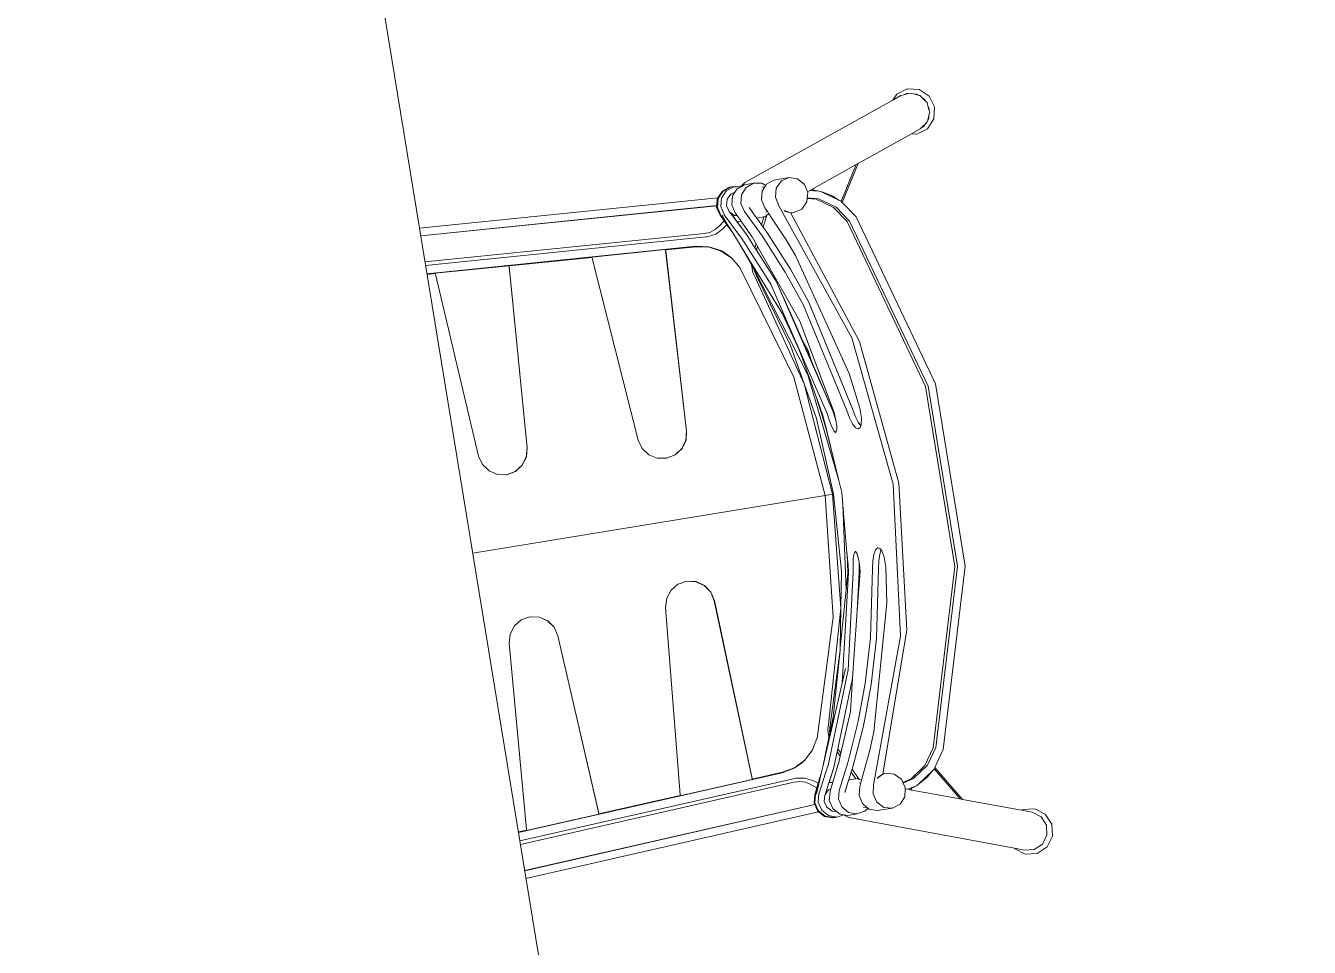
# Model space of a CAD drawing. Header units: metres. Extents: x 2 to 659295185, y -28 to 1124222152.
# Drawn here: x 655549.68 to 655550.482, y 1126419.499 to 1126420.074 of the extents above; entities that cross this region are included whole.
import ezdxf

# ---------------------------------------------------------------- set-up
doc = ezdxf.new("R2010")
doc.units = ezdxf.units.M
doc.header["$MEASUREMENT"] = 0
doc.linetypes.add('CCSM_C1_CUERPO EL$0$DASHED', pattern=[0.75, 0.5, -0.25])
doc.linetypes.add('DASHDOT', pattern=[1, 0.5, -0.25, 0, -0.25])
doc.layers.get('0').update_dxf_attribs({"linetype": 'CONTINUOUS'})
for name, color, linetype in [('CCSM_C1_CUERPO CK$0$A-VISTA 4', 8, 'CONTINUOUS'), ('CCSM_C1_CUERPO D.dwg 19-03-12$0$A-PEDESTAL', 4, 'CONTINUOUS'), ('CCSM_C1_CUERPO EL$0$A-PROYECCIONES', 5, 'CCSM_C1_CUERPO EL$0$DASHED'), ('MESAS DE FERIA', 7, 'CONTINUOUS')]:
    doc.layers.add(name, color=color, linetype=linetype)
doc.layers.add('LOCALES ASIGNADOS', color=41, linetype='DASHDOT', lineweight=0)

# ---------------------------------------------------------------- blocks, each defined once
blk = doc.blocks.new('CCSM_C1_CUERPO D.dwg 19-03-12$0$jardinera nueva')
at = {"color": 151, "linetype": 'Continuous', "lineweight": 5}
for p, q in [((-1005582.97631, 829111.64333), (-1005582.97024, 829111.64773)), ((-1005582.97407, 829111.64082), (-1005582.96902, 829111.64449)), ((-1005582.9628, 829111.64854), (-1005582.97024, 829111.64773)), ((-1005582.96281, 829111.64517), (-1005582.96902, 829111.64449)), ((-1005582.95712, 829111.64269), (-1005582.96281, 829111.64517)), ((-1005582.9628, 829111.64854), (-1005582.95596, 829111.64557)), ((-1005582.95596, 829111.64557), (-1005582.95157, 829111.63959)), ((-1005582.52167, 829111.64209), (-1005582.51618, 829111.6471)), ((-1005582.5135, 829111.64438), (-1005582.5163, 829111.64316)), ((-1005582.51542, 829111.64396), (-1005582.5163, 829111.64316)), ((-1005582.51618, 829111.6471), (-1005582.50889, 829111.64869)), ((-1005582.5135, 829111.64438), (-1005582.51542, 829111.64396)), ((-1005582.5135, 829111.64438), (-1005582.5117, 829111.64517)), ((-1005582.5117, 829111.64517), (-1005582.51051, 829111.64504)), ((-1005582.50934, 829111.64529), (-1005582.51051, 829111.64504)), ((-1005582.50746, 829111.6447), (-1005582.51051, 829111.64504)), ((-1005582.50746, 829111.6447), (-1005582.50934, 829111.64529)), ((-1005582.50889, 829111.64869), (-1005582.50173, 829111.64645)), ((-1005582.50746, 829111.6447), (-1005582.5055, 829111.64449)), ((-1005582.5055, 829111.64449), (-1005582.50453, 829111.64378)), ((-1005582.50338, 829111.64342), (-1005582.50453, 829111.64378)), ((-1005582.50204, 829111.64198), (-1005582.50453, 829111.64378)), ((-1005582.49665, 829111.64097), (-1005582.50173, 829111.64645)), ((-1005582.97631, 829111.64333), (-1005582.97936, 829111.63654)), ((-1005582.97859, 829111.62916), (-1005582.97936, 829111.63654)), ((-1005582.97407, 829111.64082), (-1005582.97662, 829111.63516)), ((-1005582.95346, 829111.6377), (-1005582.95712, 829111.64269)), ((-1005582.95118, 829111.63137), (-1005582.95346, 829111.6377)), ((-1005582.95157, 829111.63959), (-1005582.9508, 829111.63222)), ((-1005582.52388, 829111.63502), (-1005582.52167, 829111.64209)), ((-1005582.52316, 829111.63186), (-1005582.52106, 829111.6377)), ((-1005582.52106, 829111.6377), (-1005582.52035, 829111.63866)), ((-1005582.51855, 829111.64111), (-1005582.52035, 829111.63866)), ((-1005582.52, 829111.63979), (-1005582.52035, 829111.63866)), ((-1005582.51855, 829111.64111), (-1005582.52, 829111.63979)), ((-1005582.51855, 829111.64111), (-1005582.5174, 829111.64269)), ((-1005582.5174, 829111.64269), (-1005582.5163, 829111.64316)), ((-1005582.50204, 829111.64198), (-1005582.50338, 829111.64342)), ((-1005582.50204, 829111.64198), (-1005582.50045, 829111.64082)), ((-1005582.50045, 829111.64082), (-1005582.49996, 829111.63973)), ((-1005582.49914, 829111.63886), (-1005582.49996, 829111.63973)), ((-1005582.49996, 829111.63973), (-1005582.4987, 829111.63695)), ((-1005582.4987, 829111.63695), (-1005582.49914, 829111.63886)), ((-1005582.4987, 829111.63695), (-1005582.4979, 829111.63516)), ((-1005582.49665, 829111.64097), (-1005582.49498, 829111.63373)), ((-1005582.9742, 829111.62319), (-1005582.97859, 829111.62916)), ((-1005582.97662, 829111.63516), (-1005582.97597, 829111.62902)), ((-1005582.97597, 829111.62902), (-1005582.97382, 829111.62302)), ((-1005582.95118, 829111.63137), (-1005582.9508, 829111.63222)), ((-1005582.93843, 829111.59591), (-1005582.95118, 829111.63137)), ((-1005582.53608, 829111.59591), (-1005582.52316, 829111.63186)), ((-1005582.52388, 829111.63502), (-1005582.52316, 829111.63186)), ((-1005582.50046, 829111.62368), (-1005582.49854, 829111.62902)), ((-1005582.49834, 829111.63096), (-1005582.49854, 829111.62902)), ((-1005582.49802, 829111.63398), (-1005582.49834, 829111.63096)), ((-1005582.49834, 829111.63096), (-1005582.49776, 829111.63282)), ((-1005582.4979, 829111.63516), (-1005582.49802, 829111.63398)), ((-1005582.49776, 829111.63282), (-1005582.49802, 829111.63398)), ((-1005582.49719, 829111.62666), (-1005582.49498, 829111.63373)), ((-1005582.97382, 829111.62302), (-1005582.9742, 829111.62319)), ((-1005582.97382, 829111.62302), (-1005582.93824, 829111.52405)), ((-1005582.79494, 829111.62127), (-1005582.90574, 829111.5892)), ((-1005582.67958, 829111.62127), (-1005582.79494, 829111.62127)), ((-1005582.56877, 829111.58921), (-1005582.67958, 829111.62127)), ((-1005582.53628, 829111.52405), (-1005582.50046, 829111.62368)), ((-1005582.49719, 829111.62666), (-1005582.50046, 829111.62368)), ((-1005582.90376, 829111.58481), (-1005582.79426, 829111.6165)), ((-1005582.79426, 829111.61488), (-1005582.90376, 829111.58319)), ((-1005582.79426, 829111.6165), (-1005582.68025, 829111.6165)), ((-1005582.68025, 829111.61489), (-1005582.79426, 829111.61488)), ((-1005582.68025, 829111.6165), (-1005582.57076, 829111.58481)), ((-1005582.57076, 829111.5832), (-1005582.68025, 829111.61489)), ((-1005582.91599, 829111.58214), (-1005582.93843, 829111.59591)), ((-1005582.93794, 829111.59454), (-1005582.93843, 829111.59591)), ((-1005582.53608, 829111.59591), (-1005582.55852, 829111.58214)), ((-1005582.53657, 829111.59454), (-1005582.53608, 829111.59591)), ((-1005582.93794, 829111.59454), (-1005582.91686, 829111.58154)), ((-1005582.9276, 829111.56578), (-1005582.93794, 829111.59454)), ((-1005582.90574, 829111.5892), (-1005582.91599, 829111.58214)), ((-1005582.82857, 829111.5787), (-1005582.73723, 829111.58868)), ((-1005582.64589, 829111.57871), (-1005582.73723, 829111.58868)), ((-1005582.55852, 829111.58214), (-1005582.56877, 829111.58921)), ((-1005582.55766, 829111.58155), (-1005582.53657, 829111.59454)), ((-1005582.54691, 829111.56578), (-1005582.53657, 829111.59454)), ((-1005582.91785, 829111.58036), (-1005582.92471, 829111.57044)), ((-1005582.91785, 829111.58036), (-1005582.92107, 829111.57664)), ((-1005582.91718, 829111.58132), (-1005582.91785, 829111.58036)), ((-1005582.91686, 829111.58154), (-1005582.91718, 829111.58132)), ((-1005582.91599, 829111.58214), (-1005582.91686, 829111.58154)), ((-1005582.91377, 829111.57791), (-1005582.90376, 829111.58481)), ((-1005582.90376, 829111.58319), (-1005582.91377, 829111.57629)), ((-1005582.73723, 829111.58512), (-1005582.8317, 829111.57433)), ((-1005582.73723, 829111.58512), (-1005582.64276, 829111.57433)), ((-1005582.57076, 829111.58481), (-1005582.56074, 829111.57791)), ((-1005582.56074, 829111.57629), (-1005582.57076, 829111.5832)), ((-1005582.55766, 829111.58155), (-1005582.55852, 829111.58214)), ((-1005582.55733, 829111.58132), (-1005582.55766, 829111.58155)), ((-1005582.55666, 829111.58036), (-1005582.55733, 829111.58132)), ((-1005582.55344, 829111.57665), (-1005582.55666, 829111.58036)), ((-1005582.5498, 829111.57044), (-1005582.55666, 829111.58036)), ((-1005582.92107, 829111.57664), (-1005582.92444, 829111.57112)), ((-1005582.92069, 829111.56791), (-1005582.91377, 829111.57791)), ((-1005582.91377, 829111.57629), (-1005582.92069, 829111.5663)), ((-1005582.8317, 829111.57433), (-1005582.92043, 829111.54262)), ((-1005582.91466, 829111.54939), (-1005582.82857, 829111.5787)), ((-1005582.7874, 829111.57215), (-1005582.80987, 829111.5691)), ((-1005582.78117, 829111.57224), (-1005582.7874, 829111.57215)), ((-1005582.77708, 829111.57139), (-1005582.78117, 829111.57224)), ((-1005582.69329, 829111.57225), (-1005582.69738, 829111.5714)), ((-1005582.68706, 829111.57216), (-1005582.69329, 829111.57225)), ((-1005582.66459, 829111.56911), (-1005582.68706, 829111.57216)), ((-1005582.5598, 829111.5494), (-1005582.64589, 829111.57871)), ((-1005582.64276, 829111.57433), (-1005582.55403, 829111.54263)), ((-1005582.56074, 829111.57791), (-1005582.55383, 829111.56791)), ((-1005582.55383, 829111.5663), (-1005582.56074, 829111.57629)), ((-1005582.55008, 829111.57112), (-1005582.55344, 829111.57665)), ((-1005582.92683, 829111.56512), (-1005582.9276, 829111.56578)), ((-1005582.92672, 829111.56331), (-1005582.9276, 829111.56578)), ((-1005582.92535, 829111.56884), (-1005582.92683, 829111.56512)), ((-1005582.92611, 829111.56593), (-1005582.92683, 829111.56512)), ((-1005582.92603, 829111.56609), (-1005582.92672, 829111.56331)), ((-1005582.92611, 829111.56593), (-1005582.92603, 829111.56609)), ((-1005582.92535, 829111.56884), (-1005582.92603, 829111.56609)), ((-1005582.92509, 829111.56989), (-1005582.92535, 829111.56884)), ((-1005582.92471, 829111.57044), (-1005582.92509, 829111.56989)), ((-1005582.92444, 829111.57112), (-1005582.92471, 829111.57044)), ((-1005582.9224, 829111.56101), (-1005582.92069, 829111.56791)), ((-1005582.92069, 829111.5663), (-1005582.92202, 829111.56091)), ((-1005582.80987, 829111.5691), (-1005582.88796, 829111.54803)), ((-1005582.78791, 829111.56755), (-1005582.83055, 829111.55927)), ((-1005582.82963, 829111.55565), (-1005582.7874, 829111.56387)), ((-1005582.78302, 829111.56846), (-1005582.78791, 829111.56755)), ((-1005582.7874, 829111.56387), (-1005582.78257, 829111.56477)), ((-1005582.77891, 829111.5697), (-1005582.78302, 829111.56846)), ((-1005582.78257, 829111.56477), (-1005582.7785, 829111.56601)), ((-1005582.77643, 829111.57103), (-1005582.77891, 829111.5697)), ((-1005582.7785, 829111.56601), (-1005582.7758, 829111.56748)), ((-1005582.77643, 829111.57103), (-1005582.77708, 829111.57139)), ((-1005582.77542, 829111.57045), (-1005582.77643, 829111.57103)), ((-1005582.7758, 829111.56748), (-1005582.77486, 829111.56901)), ((-1005582.77486, 829111.56933), (-1005582.77542, 829111.57045)), ((-1005582.77486, 829111.56933), (-1005582.77486, 829111.56901)), ((-1005582.69904, 829111.57045), (-1005582.69961, 829111.56933)), ((-1005582.69961, 829111.56901), (-1005582.69961, 829111.56933)), ((-1005582.69961, 829111.56901), (-1005582.69866, 829111.56748)), ((-1005582.69803, 829111.57103), (-1005582.69904, 829111.57045)), ((-1005582.69866, 829111.56748), (-1005582.69596, 829111.56601)), ((-1005582.69738, 829111.5714), (-1005582.69803, 829111.57103)), ((-1005582.69555, 829111.5697), (-1005582.69803, 829111.57103)), ((-1005582.69596, 829111.56601), (-1005582.6919, 829111.56477)), ((-1005582.69145, 829111.56846), (-1005582.69555, 829111.5697)), ((-1005582.6919, 829111.56477), (-1005582.68706, 829111.56387)), ((-1005582.68656, 829111.56756), (-1005582.69145, 829111.56846)), ((-1005582.68706, 829111.56387), (-1005582.61731, 829111.5477)), ((-1005582.61612, 829111.55125), (-1005582.68656, 829111.56756)), ((-1005582.5865, 829111.54804), (-1005582.66459, 829111.56911)), ((-1005582.55383, 829111.56791), (-1005582.55212, 829111.56101)), ((-1005582.55249, 829111.56091), (-1005582.55383, 829111.5663)), ((-1005582.5498, 829111.57044), (-1005582.55008, 829111.57112)), ((-1005582.54943, 829111.56989), (-1005582.5498, 829111.57044)), ((-1005582.54917, 829111.56884), (-1005582.54943, 829111.56989)), ((-1005582.54768, 829111.56512), (-1005582.54917, 829111.56884)), ((-1005582.54849, 829111.56609), (-1005582.54917, 829111.56884)), ((-1005582.54849, 829111.56609), (-1005582.54841, 829111.56593)), ((-1005582.5478, 829111.56332), (-1005582.54849, 829111.56609)), ((-1005582.54768, 829111.56512), (-1005582.54841, 829111.56593)), ((-1005582.5478, 829111.56332), (-1005582.54691, 829111.56578)), ((-1005582.54691, 829111.56578), (-1005582.54768, 829111.56512)), ((-1005582.93515, 829111.55698), (-1005582.9368, 829111.55191)), ((-1005582.93097, 829111.56061), (-1005582.93515, 829111.55698)), ((-1005582.92612, 829111.56167), (-1005582.93097, 829111.56061)), ((-1005582.92612, 829111.56167), (-1005582.92672, 829111.56331)), ((-1005582.92538, 829111.56183), (-1005582.92612, 829111.56167)), ((-1005582.9224, 829111.56101), (-1005582.92538, 829111.56183)), ((-1005582.92202, 829111.56091), (-1005582.9224, 829111.56101)), ((-1005582.91987, 829111.56032), (-1005582.92202, 829111.56091)), ((-1005582.91593, 829111.55647), (-1005582.91987, 829111.56032)), ((-1005582.9146, 829111.55132), (-1005582.91593, 829111.55647)), ((-1005582.83055, 829111.55927), (-1005582.85835, 829111.55124)), ((-1005582.85715, 829111.54769), (-1005582.82963, 829111.55565)), ((-1005582.7874, 829111.55586), (-1005582.81156, 829111.55017)), ((-1005582.78266, 829111.55612), (-1005582.78791, 829111.5553)), ((-1005582.78338, 829111.5562), (-1005582.7874, 829111.55586)), ((-1005582.78224, 829111.55621), (-1005582.78338, 829111.5562)), ((-1005582.78224, 829111.55621), (-1005582.78266, 829111.55612)), ((-1005582.77981, 829111.55622), (-1005582.78224, 829111.55621)), ((-1005582.77616, 829111.55579), (-1005582.77981, 829111.55622)), ((-1005582.77486, 829111.55496), (-1005582.77616, 829111.55579)), ((-1005582.69792, 829111.55588), (-1005582.69961, 829111.55497)), ((-1005582.6955, 829111.55618), (-1005582.69792, 829111.55588)), ((-1005582.69226, 829111.55624), (-1005582.6955, 829111.55618)), ((-1005582.68706, 829111.55586), (-1005582.69226, 829111.55624)), ((-1005582.69062, 829111.55592), (-1005582.69226, 829111.55624)), ((-1005582.68656, 829111.55531), (-1005582.69062, 829111.55592)), ((-1005582.6274, 829111.54399), (-1005582.68706, 829111.55586)), ((-1005582.55853, 829111.55648), (-1005582.55985, 829111.55133)), ((-1005582.55459, 829111.56033), (-1005582.55853, 829111.55648)), ((-1005582.55249, 829111.56091), (-1005582.55459, 829111.56033)), ((-1005582.55212, 829111.56101), (-1005582.55249, 829111.56091)), ((-1005582.54908, 829111.56185), (-1005582.55212, 829111.56101)), ((-1005582.54838, 829111.56169), (-1005582.54908, 829111.56185)), ((-1005582.54838, 829111.56169), (-1005582.5478, 829111.56332)), ((-1005582.54349, 829111.56063), (-1005582.54838, 829111.56169)), ((-1005582.53931, 829111.557), (-1005582.54349, 829111.56063)), ((-1005582.53766, 829111.55193), (-1005582.53931, 829111.557)), ((-1005582.9368, 829111.55191), (-1005582.93547, 829111.54677)), ((-1005582.9368, 829111.55191), (-1005582.93676, 829111.54215)), ((-1005582.91488, 829111.54931), (-1005582.9166, 829111.54595)), ((-1005582.91488, 829111.54931), (-1005582.91625, 829111.54625)), ((-1005582.91488, 829111.54931), (-1005582.9146, 829111.55132)), ((-1005582.91488, 829111.54931), (-1005582.91466, 829111.54939)), ((-1005582.9146, 829111.55132), (-1005582.91466, 829111.54939)), ((-1005582.88796, 829111.54803), (-1005582.8987, 829111.54374)), ((-1005582.85835, 829111.55124), (-1005582.88024, 829111.54343)), ((-1005582.87883, 829111.53996), (-1005582.85715, 829111.54769)), ((-1005582.78741, 829111.54854), (-1005582.85464, 829111.53347)), ((-1005582.81156, 829111.55017), (-1005582.85259, 829111.54051)), ((-1005582.84706, 829111.53856), (-1005582.78741, 829111.55151)), ((-1005582.78791, 829111.5553), (-1005582.81156, 829111.55017)), ((-1005582.7448, 829111.55199), (-1005582.79756, 829111.54546)), ((-1005582.79756, 829111.54546), (-1005582.78741, 829111.54821)), ((-1005582.78741, 829111.55151), (-1005582.78221, 829111.55232)), ((-1005582.78257, 829111.54909), (-1005582.78741, 829111.54854)), ((-1005582.78741, 829111.54821), (-1005582.78117, 829111.54894)), ((-1005582.78257, 829111.54909), (-1005582.77681, 829111.54954)), ((-1005582.78221, 829111.55232), (-1005582.77897, 829111.55298)), ((-1005582.78117, 829111.54894), (-1005582.77654, 829111.5494)), ((-1005582.77897, 829111.55298), (-1005582.77654, 829111.55366)), ((-1005582.7758, 829111.5496), (-1005582.77681, 829111.54954)), ((-1005582.77654, 829111.55366), (-1005582.77486, 829111.5548)), ((-1005582.77654, 829111.5494), (-1005582.77486, 829111.5496)), ((-1005582.7758, 829111.5496), (-1005582.77486, 829111.54967)), ((-1005582.77486, 829111.5496), (-1005582.7758, 829111.5496)), ((-1005582.77486, 829111.5548), (-1005582.77486, 829111.55496)), ((-1005582.7448, 829111.55199), (-1005582.77486, 829111.5496)), ((-1005582.77486, 829111.54967), (-1005582.7448, 829111.55199)), ((-1005582.7448, 829111.55199), (-1005582.73723, 829111.5526)), ((-1005582.73723, 829111.5526), (-1005582.72951, 829111.55198)), ((-1005582.66113, 829111.54352), (-1005582.72951, 829111.55198)), ((-1005582.72951, 829111.55198), (-1005582.69904, 829111.54951)), ((-1005582.72951, 829111.55198), (-1005582.69961, 829111.54967)), ((-1005582.69961, 829111.55497), (-1005582.69961, 829111.5548)), ((-1005582.69961, 829111.5548), (-1005582.69831, 829111.55381)), ((-1005582.69961, 829111.54967), (-1005582.69866, 829111.5496)), ((-1005582.69866, 829111.5496), (-1005582.69961, 829111.5496)), ((-1005582.69961, 829111.5496), (-1005582.69904, 829111.54951)), ((-1005582.69904, 829111.54951), (-1005582.69738, 829111.54935)), ((-1005582.69765, 829111.54954), (-1005582.69866, 829111.5496)), ((-1005582.69831, 829111.55381), (-1005582.69466, 829111.55279)), ((-1005582.69765, 829111.54954), (-1005582.6919, 829111.5491)), ((-1005582.69738, 829111.54935), (-1005582.69291, 829111.54891)), ((-1005582.69466, 829111.55279), (-1005582.69108, 829111.55212)), ((-1005582.69291, 829111.54891), (-1005582.68706, 829111.54822)), ((-1005582.68706, 829111.54854), (-1005582.6919, 829111.5491)), ((-1005582.69108, 829111.55212), (-1005582.68706, 829111.55151)), ((-1005582.68706, 829111.55151), (-1005582.62607, 829111.53603)), ((-1005582.67427, 829111.54617), (-1005582.68706, 829111.54854)), ((-1005582.68706, 829111.54822), (-1005582.67427, 829111.54617)), ((-1005582.6002, 829111.5334), (-1005582.68656, 829111.55531)), ((-1005582.68656, 829111.55531), (-1005582.6531, 829111.54705)), ((-1005582.61731, 829111.5477), (-1005582.59564, 829111.53996)), ((-1005582.59422, 829111.54343), (-1005582.61612, 829111.55125)), ((-1005582.57576, 829111.54376), (-1005582.5865, 829111.54804)), ((-1005582.55985, 829111.55133), (-1005582.55958, 829111.54932)), ((-1005582.55985, 829111.55133), (-1005582.5598, 829111.5494)), ((-1005582.55958, 829111.54932), (-1005582.5598, 829111.5494)), ((-1005582.55786, 829111.54596), (-1005582.55958, 829111.54932)), ((-1005582.55821, 829111.54626), (-1005582.55958, 829111.54932)), ((-1005582.53899, 829111.54678), (-1005582.53766, 829111.55193)), ((-1005582.5377, 829111.54216), (-1005582.53766, 829111.55193)), ((-1005582.93676, 829111.54215), (-1005582.93497, 829111.53734)), ((-1005582.93547, 829111.54677), (-1005582.93153, 829111.54292)), ((-1005582.93153, 829111.54292), (-1005582.92603, 829111.5414)), ((-1005582.92603, 829111.5414), (-1005582.92043, 829111.54262)), ((-1005582.91625, 829111.54625), (-1005582.91687, 829111.54542)), ((-1005582.8987, 829111.54374), (-1005582.91649, 829111.53569)), ((-1005582.88463, 829111.54169), (-1005582.90522, 829111.5327)), ((-1005582.85259, 829111.54051), (-1005582.89475, 829111.52416)), ((-1005582.88024, 829111.54343), (-1005582.88463, 829111.54169)), ((-1005582.88317, 829111.53824), (-1005582.87883, 829111.53996)), ((-1005582.87882, 829111.52082), (-1005582.80839, 829111.54035)), ((-1005582.85259, 829111.54051), (-1005582.87291, 829111.53573)), ((-1005582.83281, 829111.53592), (-1005582.79756, 829111.54546)), ((-1005582.80839, 829111.54035), (-1005582.83281, 829111.53592)), ((-1005582.81319, 829111.5346), (-1005582.73726, 829111.54206)), ((-1005582.80839, 829111.54035), (-1005582.73726, 829111.54672)), ((-1005582.80839, 829111.54035), (-1005582.78555, 829111.54439)), ((-1005582.78555, 829111.54439), (-1005582.73726, 829111.54725)), ((-1005582.73726, 829111.54725), (-1005582.68897, 829111.54439)), ((-1005582.73726, 829111.54672), (-1005582.66644, 829111.5404)), ((-1005582.73726, 829111.54206), (-1005582.73726, 829111.54672)), ((-1005582.73726, 829111.54206), (-1005582.66132, 829111.5346)), ((-1005582.73726, 829111.31882), (-1005582.73726, 829111.54206)), ((-1005582.66644, 829111.5404), (-1005582.68897, 829111.54439)), ((-1005582.66274, 829111.54403), (-1005582.67427, 829111.54617)), ((-1005582.66644, 829111.5404), (-1005582.64135, 829111.53586)), ((-1005582.66644, 829111.5404), (-1005582.5957, 829111.52082)), ((-1005582.64483, 829111.54071), (-1005582.66274, 829111.54403)), ((-1005582.66274, 829111.54403), (-1005582.66113, 829111.54352)), ((-1005582.66113, 829111.54352), (-1005582.59044, 829111.52095)), ((-1005582.64589, 829111.54598), (-1005582.6531, 829111.54705)), ((-1005582.6531, 829111.54705), (-1005582.63995, 829111.54381)), ((-1005582.63995, 829111.54381), (-1005582.64589, 829111.54598)), ((-1005582.621, 829111.53395), (-1005582.64483, 829111.54071)), ((-1005582.63995, 829111.54381), (-1005582.62736, 829111.5407)), ((-1005582.57705, 829111.52548), (-1005582.6274, 829111.54399)), ((-1005582.62736, 829111.5407), (-1005582.6002, 829111.5334)), ((-1005582.59564, 829111.53996), (-1005582.5709, 829111.52935)), ((-1005582.56924, 829111.53271), (-1005582.59422, 829111.54343)), ((-1005582.55797, 829111.5357), (-1005582.57576, 829111.54376)), ((-1005582.55759, 829111.54543), (-1005582.55821, 829111.54626)), ((-1005582.55403, 829111.54263), (-1005582.54843, 829111.54141)), ((-1005582.54843, 829111.54141), (-1005582.54293, 829111.54293)), ((-1005582.54293, 829111.54293), (-1005582.53899, 829111.54678)), ((-1005582.53949, 829111.53735), (-1005582.5377, 829111.54216)), ((-1005582.93591, 829111.53453), (-1005582.93676, 829111.52934)), ((-1005582.93421, 829111.53668), (-1005582.93591, 829111.53453)), ((-1005582.93497, 829111.53734), (-1005582.93421, 829111.53668)), ((-1005582.93421, 829111.53668), (-1005582.93353, 829111.5361)), ((-1005582.93353, 829111.53413), (-1005582.93353, 829111.5361)), ((-1005582.93353, 829111.5361), (-1005582.93096, 829111.5339)), ((-1005582.93096, 829111.5339), (-1005582.9257, 829111.53265)), ((-1005582.9257, 829111.53265), (-1005582.92043, 829111.5339)), ((-1005582.91799, 829111.53501), (-1005582.92043, 829111.5339)), ((-1005582.91649, 829111.53569), (-1005582.91799, 829111.53501)), ((-1005582.91799, 829111.53413), (-1005582.91799, 829111.53501)), ((-1005582.91568, 829111.53432), (-1005582.91649, 829111.53569)), ((-1005582.90874, 829111.53095), (-1005582.91568, 829111.53432)), ((-1005582.91499, 829111.53314), (-1005582.91568, 829111.53432)), ((-1005582.91498, 829111.53231), (-1005582.91499, 829111.53314)), ((-1005582.91498, 829111.53231), (-1005582.91038, 829111.53013)), ((-1005582.91488, 829111.52789), (-1005582.91498, 829111.53231)), ((-1005582.90522, 829111.5327), (-1005582.90874, 829111.53095)), ((-1005582.90398, 829111.51648), (-1005582.84706, 829111.53856)), ((-1005582.90356, 829111.52934), (-1005582.88317, 829111.53824)), ((-1005582.87291, 829111.53573), (-1005582.89772, 829111.52561)), ((-1005582.88595, 829111.51251), (-1005582.81319, 829111.5346)), ((-1005582.87953, 829111.52327), (-1005582.85464, 829111.53347)), ((-1005582.87944, 829111.52178), (-1005582.8341, 829111.53557)), ((-1005582.8748, 829111.52455), (-1005582.8341, 829111.53557)), ((-1005582.85464, 829111.53347), (-1005582.84602, 829111.537)), ((-1005582.8341, 829111.53557), (-1005582.83281, 829111.53592)), ((-1005582.66132, 829111.5346), (-1005582.58856, 829111.51251)), ((-1005582.64135, 829111.53586), (-1005582.59508, 829111.52178)), ((-1005582.62607, 829111.53603), (-1005582.60155, 829111.52981)), ((-1005582.62607, 829111.53603), (-1005582.621, 829111.53395)), ((-1005582.621, 829111.53395), (-1005582.58506, 829111.51924)), ((-1005582.57924, 829111.52442), (-1005582.6002, 829111.5334)), ((-1005582.56573, 829111.53097), (-1005582.56924, 829111.53271)), ((-1005582.56573, 829111.53097), (-1005582.55876, 829111.53435)), ((-1005582.56409, 829111.53015), (-1005582.55948, 829111.53233)), ((-1005582.55948, 829111.53233), (-1005582.55958, 829111.5279)), ((-1005582.55947, 829111.53315), (-1005582.55948, 829111.53233)), ((-1005582.55876, 829111.53435), (-1005582.55947, 829111.53315)), ((-1005582.55797, 829111.5357), (-1005582.55876, 829111.53435)), ((-1005582.55653, 829111.53505), (-1005582.55797, 829111.5357)), ((-1005582.55653, 829111.53413), (-1005582.55653, 829111.53505)), ((-1005582.55403, 829111.53391), (-1005582.55653, 829111.53505)), ((-1005582.55403, 829111.53391), (-1005582.54876, 829111.53267)), ((-1005582.54876, 829111.53267), (-1005582.5435, 829111.53391)), ((-1005582.5435, 829111.53391), (-1005582.54099, 829111.53607)), ((-1005582.54099, 829111.53607), (-1005582.54025, 829111.5367)), ((-1005582.54099, 829111.53413), (-1005582.54099, 829111.53607)), ((-1005582.54025, 829111.5367), (-1005582.53949, 829111.53735)), ((-1005582.53855, 829111.53454), (-1005582.54025, 829111.5367)), ((-1005582.5377, 829111.52936), (-1005582.53855, 829111.53454)), ((-1005582.93824, 829111.52405), (-1005582.93599, 829111.52099)), ((-1005582.93676, 829111.52934), (-1005582.93497, 829111.52439)), ((-1005582.93676, 829111.52366), (-1005582.93676, 829111.52934)), ((-1005582.93676, 829111.52366), (-1005582.93593, 829111.52134)), ((-1005582.93497, 829111.52439), (-1005582.93096, 829111.52085)), ((-1005582.91513, 829111.52773), (-1005582.92227, 829111.52414)), ((-1005582.91981, 829111.52541), (-1005582.92227, 829111.52414)), ((-1005582.92043, 829111.52085), (-1005582.90356, 829111.52934)), ((-1005582.91735, 829111.52666), (-1005582.91981, 829111.52541)), ((-1005582.91513, 829111.52773), (-1005582.91514, 829111.52776)), ((-1005582.91488, 829111.52785), (-1005582.91513, 829111.52773)), ((-1005582.91038, 829111.53013), (-1005582.91488, 829111.52785)), ((-1005582.91488, 829111.52785), (-1005582.91488, 829111.52789)), ((-1005582.90874, 829111.53095), (-1005582.91038, 829111.53013)), ((-1005582.89641, 829111.52352), (-1005582.90565, 829111.51994)), ((-1005582.89939, 829111.52493), (-1005582.90398, 829111.52306)), ((-1005582.89772, 829111.52561), (-1005582.89939, 829111.52493)), ((-1005582.89939, 829111.52493), (-1005582.89641, 829111.52352)), ((-1005582.89475, 829111.52416), (-1005582.89772, 829111.52561)), ((-1005582.89475, 829111.52416), (-1005582.89641, 829111.52352)), ((-1005582.8748, 829111.52455), (-1005582.88408, 829111.52096)), ((-1005582.87953, 829111.52327), (-1005582.8748, 829111.52455)), ((-1005582.60155, 829111.52981), (-1005582.57048, 829111.51649)), ((-1005582.57924, 829111.52442), (-1005582.57705, 829111.52548)), ((-1005582.57765, 829111.52374), (-1005582.57924, 829111.52442)), ((-1005582.57765, 829111.52374), (-1005582.57531, 829111.52484)), ((-1005582.56881, 829111.51995), (-1005582.57765, 829111.52374)), ((-1005582.57531, 829111.52484), (-1005582.57705, 829111.52548)), ((-1005582.57048, 829111.52307), (-1005582.57531, 829111.52484)), ((-1005582.5709, 829111.52935), (-1005582.55403, 829111.52087)), ((-1005582.56409, 829111.53015), (-1005582.56573, 829111.53097)), ((-1005582.56409, 829111.53015), (-1005582.55958, 829111.5279)), ((-1005582.55958, 829111.5279), (-1005582.55711, 829111.52667)), ((-1005582.55711, 829111.52667), (-1005582.55464, 829111.52542)), ((-1005582.55464, 829111.52542), (-1005582.55219, 829111.52415)), ((-1005582.5435, 829111.52086), (-1005582.53949, 829111.5244)), ((-1005582.53949, 829111.5244), (-1005582.5377, 829111.52936)), ((-1005582.53853, 829111.52135), (-1005582.5377, 829111.52367)), ((-1005582.53848, 829111.52105), (-1005582.53628, 829111.52405)), ((-1005582.5377, 829111.52367), (-1005582.5377, 829111.52936)), ((-1005582.9368, 829111.51694), (-1005582.93649, 829111.51798)), ((-1005582.93676, 829111.51423), (-1005582.9368, 829111.51694)), ((-1005582.93649, 829111.51798), (-1005582.93667, 829111.5169)), ((-1005582.93667, 829111.5169), (-1005582.93491, 829111.5118)), ((-1005582.93667, 829111.5169), (-1005582.93667, 829111.51483)), ((-1005582.93599, 829111.52099), (-1005582.93649, 829111.51798)), ((-1005582.93593, 829111.52134), (-1005582.93599, 829111.52099)), ((-1005582.93593, 829111.52134), (-1005582.93497, 829111.51864)), ((-1005582.93497, 829111.51864), (-1005582.93323, 829111.51709)), ((-1005582.93323, 829111.51709), (-1005582.93249, 829111.51434)), ((-1005582.93323, 829111.51709), (-1005582.93096, 829111.51506)), ((-1005582.93096, 829111.52085), (-1005582.9257, 829111.51957)), ((-1005582.9257, 829111.51957), (-1005582.92043, 829111.52085)), ((-1005582.90588, 829111.51983), (-1005582.9216, 829111.51178)), ((-1005582.9186, 829111.51595), (-1005582.92043, 829111.51506)), ((-1005582.90421, 829111.51637), (-1005582.92024, 829111.50815)), ((-1005582.9186, 829111.51595), (-1005582.91903, 829111.51438)), ((-1005582.91484, 829111.51778), (-1005582.9186, 829111.51595)), ((-1005582.90421, 829111.52295), (-1005582.91484, 829111.51778)), ((-1005582.91483, 829111.51734), (-1005582.91484, 829111.51778)), ((-1005582.91483, 829111.51734), (-1005582.91461, 829111.51629)), ((-1005582.91479, 829111.51533), (-1005582.91483, 829111.51734)), ((-1005582.91468, 829111.51539), (-1005582.91479, 829111.51533)), ((-1005582.90588, 829111.51983), (-1005582.91468, 829111.51539)), ((-1005582.91461, 829111.51629), (-1005582.91468, 829111.51539)), ((-1005582.90565, 829111.51994), (-1005582.90588, 829111.51983)), ((-1005582.90398, 829111.52306), (-1005582.90421, 829111.52295)), ((-1005582.90421, 829111.51637), (-1005582.90398, 829111.51648)), ((-1005582.9042, 829111.51316), (-1005582.87953, 829111.52327)), ((-1005582.88681, 829111.5199), (-1005582.9042, 829111.51316)), ((-1005582.88408, 829111.52096), (-1005582.88681, 829111.5199)), ((-1005582.88681, 829111.5199), (-1005582.882, 829111.51997)), ((-1005582.88408, 829111.52096), (-1005582.88329, 829111.52092)), ((-1005582.88329, 829111.52092), (-1005582.87944, 829111.52178)), ((-1005582.882, 829111.51997), (-1005582.87882, 829111.52082)), ((-1005582.5957, 829111.52082), (-1005582.59252, 829111.51997)), ((-1005582.59508, 829111.52178), (-1005582.59123, 829111.52092)), ((-1005582.59252, 829111.51997), (-1005582.58763, 829111.5199)), ((-1005582.59123, 829111.52092), (-1005582.59044, 829111.52095)), ((-1005582.59044, 829111.52095), (-1005582.58995, 829111.5208)), ((-1005582.58763, 829111.5199), (-1005582.58995, 829111.5208)), ((-1005582.58995, 829111.5208), (-1005582.58506, 829111.51924)), ((-1005582.57022, 829111.51316), (-1005582.58763, 829111.5199)), ((-1005582.58506, 829111.51924), (-1005582.57022, 829111.51316)), ((-1005582.57025, 829111.52296), (-1005582.57048, 829111.52307)), ((-1005582.57048, 829111.51649), (-1005582.57026, 829111.51638)), ((-1005582.57026, 829111.51638), (-1005582.55422, 829111.50816)), ((-1005582.55963, 829111.5178), (-1005582.57025, 829111.52296)), ((-1005582.56859, 829111.51984), (-1005582.56881, 829111.51995)), ((-1005582.55301, 829111.51187), (-1005582.56859, 829111.51984)), ((-1005582.56859, 829111.51984), (-1005582.55979, 829111.5154)), ((-1005582.55986, 829111.5163), (-1005582.55963, 829111.51736)), ((-1005582.55986, 829111.5163), (-1005582.55979, 829111.5154)), ((-1005582.55979, 829111.5154), (-1005582.55967, 829111.51534)), ((-1005582.55967, 829111.51534), (-1005582.55963, 829111.51736)), ((-1005582.55967, 829111.51534), (-1005582.55717, 829111.51406)), ((-1005582.55963, 829111.51736), (-1005582.55963, 829111.5178)), ((-1005582.55594, 829111.516), (-1005582.55963, 829111.5178)), ((-1005582.55549, 829111.51434), (-1005582.55594, 829111.516)), ((-1005582.55403, 829111.51507), (-1005582.55594, 829111.516)), ((-1005582.55403, 829111.52087), (-1005582.54876, 829111.51958)), ((-1005582.54876, 829111.51958), (-1005582.5435, 829111.52086)), ((-1005582.5435, 829111.51507), (-1005582.54132, 829111.51702)), ((-1005582.54132, 829111.51702), (-1005582.54203, 829111.51438)), ((-1005582.54132, 829111.51702), (-1005582.53949, 829111.51866)), ((-1005582.53779, 829111.51691), (-1005582.53955, 829111.51182)), ((-1005582.53949, 829111.51866), (-1005582.53853, 829111.52135)), ((-1005582.53853, 829111.52135), (-1005582.53848, 829111.52105)), ((-1005582.53848, 829111.52105), (-1005582.53797, 829111.51797)), ((-1005582.53797, 829111.51797), (-1005582.53766, 829111.51695)), ((-1005582.53797, 829111.51797), (-1005582.53779, 829111.51691)), ((-1005582.53779, 829111.51484), (-1005582.53779, 829111.51691)), ((-1005582.53766, 829111.51695), (-1005582.5377, 829111.51424)), ((-1005582.93667, 829111.51483), (-1005582.93676, 829111.51423)), ((-1005582.93676, 829111.51423), (-1005582.93497, 829111.50911)), ((-1005582.93667, 829111.51483), (-1005582.93491, 829111.50971)), ((-1005582.93497, 829111.50911), (-1005582.93152, 829111.50596)), ((-1005582.93491, 829111.5118), (-1005582.93094, 829111.50814)), ((-1005582.93491, 829111.50971), (-1005582.93094, 829111.50603)), ((-1005582.93249, 829111.51434), (-1005582.92964, 829111.51151)), ((-1005582.93096, 829111.51506), (-1005582.9257, 829111.51376)), ((-1005582.93094, 829111.50814), (-1005582.9257, 829111.50678)), ((-1005582.92576, 829111.51048), (-1005582.92964, 829111.51151)), ((-1005582.92187, 829111.51151), (-1005582.92576, 829111.51048)), ((-1005582.9257, 829111.51376), (-1005582.92043, 829111.51506)), ((-1005582.9257, 829111.50678), (-1005582.92043, 829111.50805)), ((-1005582.9216, 829111.51178), (-1005582.92187, 829111.51151)), ((-1005582.9216, 829111.51178), (-1005582.91903, 829111.51434)), ((-1005582.91978, 829111.51275), (-1005582.9216, 829111.51178)), ((-1005582.92044, 829111.50545), (-1005582.9166, 829111.50736)), ((-1005582.92043, 829111.50805), (-1005582.92037, 829111.50808)), ((-1005582.92037, 829111.50808), (-1005582.92031, 829111.50812)), ((-1005582.92031, 829111.50812), (-1005582.92024, 829111.50815)), ((-1005582.91432, 829111.50902), (-1005582.92024, 829111.50604)), ((-1005582.92024, 829111.50659), (-1005582.91432, 829111.50902)), ((-1005582.91729, 829111.51405), (-1005582.91978, 829111.51275)), ((-1005582.91903, 829111.51438), (-1005582.91903, 829111.51434)), ((-1005582.91479, 829111.51533), (-1005582.91729, 829111.51405)), ((-1005582.9166, 829111.50736), (-1005582.91399, 829111.50866)), ((-1005582.91374, 829111.50361), (-1005582.9166, 829111.50736)), ((-1005582.91432, 829111.50902), (-1005582.9083, 829111.51149)), ((-1005582.91399, 829111.50866), (-1005582.9083, 829111.51149)), ((-1005582.91193, 829111.50589), (-1005582.91399, 829111.50866)), ((-1005582.9083, 829111.51149), (-1005582.9042, 829111.51316)), ((-1005582.89862, 829111.50247), (-1005582.89313, 829111.50828)), ((-1005582.8983, 829111.50264), (-1005582.89282, 829111.50845)), ((-1005582.89282, 829111.50845), (-1005582.88626, 829111.51234)), ((-1005582.88626, 829111.51234), (-1005582.88595, 829111.51251)), ((-1005582.58856, 829111.51251), (-1005582.58825, 829111.51234)), ((-1005582.58825, 829111.51234), (-1005582.5817, 829111.50845)), ((-1005582.5817, 829111.50845), (-1005582.57621, 829111.50264)), ((-1005582.57763, 829111.50458), (-1005582.5817, 829111.50845)), ((-1005582.5817, 829111.50845), (-1005582.58138, 829111.50828)), ((-1005582.58138, 829111.50828), (-1005582.57763, 829111.50458)), ((-1005582.57022, 829111.51316), (-1005582.56617, 829111.5115)), ((-1005582.56617, 829111.5115), (-1005582.56051, 829111.50869)), ((-1005582.56617, 829111.5115), (-1005582.56014, 829111.50903)), ((-1005582.56051, 829111.50869), (-1005582.56258, 829111.50589)), ((-1005582.5579, 829111.50739), (-1005582.56078, 829111.50361)), ((-1005582.56051, 829111.50869), (-1005582.5579, 829111.50739)), ((-1005582.56014, 829111.50903), (-1005582.55422, 829111.50661)), ((-1005582.55422, 829111.50605), (-1005582.56014, 829111.50903)), ((-1005582.5579, 829111.50739), (-1005582.55403, 829111.50546)), ((-1005582.55717, 829111.51406), (-1005582.55468, 829111.51276)), ((-1005582.55549, 829111.51434), (-1005582.55301, 829111.51187)), ((-1005582.55468, 829111.51276), (-1005582.55301, 829111.51187)), ((-1005582.55422, 829111.50816), (-1005582.55415, 829111.50813)), ((-1005582.55415, 829111.50813), (-1005582.55409, 829111.5081)), ((-1005582.55409, 829111.5081), (-1005582.55403, 829111.50806)), ((-1005582.55403, 829111.51507), (-1005582.54876, 829111.51377)), ((-1005582.54876, 829111.50679), (-1005582.55403, 829111.50806)), ((-1005582.55301, 829111.51187), (-1005582.55264, 829111.51151)), ((-1005582.54876, 829111.51048), (-1005582.55264, 829111.51151)), ((-1005582.54876, 829111.51377), (-1005582.5435, 829111.51507)), ((-1005582.54876, 829111.51048), (-1005582.54487, 829111.51151)), ((-1005582.54352, 829111.50815), (-1005582.54876, 829111.50679)), ((-1005582.54203, 829111.51434), (-1005582.54487, 829111.51151)), ((-1005582.53955, 829111.51182), (-1005582.54352, 829111.50815)), ((-1005582.54352, 829111.50604), (-1005582.53955, 829111.50972)), ((-1005582.54299, 829111.50593), (-1005582.53949, 829111.50912)), ((-1005582.54203, 829111.51434), (-1005582.54203, 829111.51438)), ((-1005582.53955, 829111.50972), (-1005582.53779, 829111.51484)), ((-1005582.53949, 829111.50912), (-1005582.5377, 829111.51424)), ((-1005582.5377, 829111.51424), (-1005582.53779, 829111.51484)), ((-1005582.93152, 829111.50596), (-1005582.94302, 829111.31882)), ((-1005582.93818, 829111.31882), (-1005582.92678, 829111.5044)), ((-1005582.92669, 829111.50437), (-1005582.93808, 829111.31882)), ((-1005582.93152, 829111.50596), (-1005582.93096, 829111.50545)), ((-1005582.93096, 829111.50545), (-1005582.92678, 829111.5044)), ((-1005582.93094, 829111.50603), (-1005582.9257, 829111.50466)), ((-1005582.92678, 829111.5044), (-1005582.92669, 829111.50437)), ((-1005582.92669, 829111.50437), (-1005582.9257, 829111.50412)), ((-1005582.9257, 829111.50466), (-1005582.92044, 829111.50594)), ((-1005582.9257, 829111.50412), (-1005582.92044, 829111.50545)), ((-1005582.92037, 829111.50597), (-1005582.92044, 829111.50594)), ((-1005582.92031, 829111.506), (-1005582.92037, 829111.50597)), ((-1005582.92024, 829111.50604), (-1005582.92031, 829111.506)), ((-1005582.912, 829111.50067), (-1005582.91374, 829111.50361)), ((-1005582.91101, 829111.49739), (-1005582.912, 829111.50067)), ((-1005582.90937, 829111.50089), (-1005582.91193, 829111.50589)), ((-1005582.90857, 829111.49544), (-1005582.90937, 829111.50089)), ((-1005582.9023, 829111.49537), (-1005582.89985, 829111.5004)), ((-1005582.90198, 829111.49554), (-1005582.8983, 829111.50264)), ((-1005582.89985, 829111.5004), (-1005582.90198, 829111.49554)), ((-1005582.89985, 829111.5004), (-1005582.8983, 829111.50264)), ((-1005582.89985, 829111.5004), (-1005582.89862, 829111.50247)), ((-1005582.57763, 829111.50458), (-1005582.5759, 829111.50248)), ((-1005582.57763, 829111.50458), (-1005582.57621, 829111.50264)), ((-1005582.57621, 829111.50264), (-1005582.57254, 829111.49554)), ((-1005582.5759, 829111.50248), (-1005582.57222, 829111.49537)), ((-1005582.56515, 829111.50089), (-1005582.56594, 829111.49544)), ((-1005582.56258, 829111.50589), (-1005582.56515, 829111.50089)), ((-1005582.56251, 829111.50067), (-1005582.56351, 829111.49739)), ((-1005582.56078, 829111.50361), (-1005582.56251, 829111.50067)), ((-1005582.55415, 829111.50602), (-1005582.55422, 829111.50605)), ((-1005582.55409, 829111.50598), (-1005582.55415, 829111.50602)), ((-1005582.55403, 829111.50595), (-1005582.55409, 829111.50598)), ((-1005582.55403, 829111.50595), (-1005582.54876, 829111.50467)), ((-1005582.55403, 829111.50546), (-1005582.54876, 829111.50414)), ((-1005582.54876, 829111.50467), (-1005582.54352, 829111.50604)), ((-1005582.54876, 829111.50414), (-1005582.54783, 829111.50437)), ((-1005582.54783, 829111.50437), (-1005582.54773, 829111.5044)), ((-1005582.53643, 829111.31882), (-1005582.54783, 829111.50437)), ((-1005582.54773, 829111.5044), (-1005582.5435, 829111.50546)), ((-1005582.54773, 829111.5044), (-1005582.53633, 829111.31882)), ((-1005582.5435, 829111.50546), (-1005582.54299, 829111.50593)), ((-1005582.53149, 829111.31882), (-1005582.54299, 829111.50593)), ((-1005582.91081, 829111.49398), (-1005582.92157, 829111.31882)), ((-1005582.91923, 829111.31882), (-1005582.9086, 829111.49472)), ((-1005582.91081, 829111.49398), (-1005582.91101, 829111.49739)), ((-1005582.9086, 829111.49472), (-1005582.90857, 829111.49544)), ((-1005582.90388, 829111.48751), (-1005582.9023, 829111.49537)), ((-1005582.90355, 829111.48769), (-1005582.90198, 829111.49554)), ((-1005582.57254, 829111.49554), (-1005582.57096, 829111.48769)), ((-1005582.57222, 829111.49537), (-1005582.57064, 829111.48751)), ((-1005582.56594, 829111.49544), (-1005582.56592, 829111.49472)), ((-1005582.56592, 829111.49472), (-1005582.55529, 829111.31882)), ((-1005582.56351, 829111.49739), (-1005582.5637, 829111.49398)), ((-1005582.5637, 829111.49398), (-1005582.55294, 829111.31882)), ((-1005582.91399, 829111.31882), (-1005582.90388, 829111.48751)), ((-1005582.90471, 829111.46844), (-1005582.90355, 829111.48769)), ((-1005582.57096, 829111.48769), (-1005582.56981, 829111.46844)), ((-1005582.57064, 829111.48751), (-1005582.56052, 829111.31882)), ((-1005582.90764, 829111.42214), (-1005582.90487, 829111.46836)), ((-1005582.90487, 829111.46836), (-1005582.90471, 829111.46844)), ((-1005582.90487, 829111.46836), (-1005582.90453, 829111.46834)), ((-1005582.90471, 829111.46844), (-1005582.90437, 829111.46842)), ((-1005582.79094, 829111.46301), (-1005582.90453, 829111.46834)), ((-1005582.90437, 829111.46842), (-1005582.7909, 829111.46309)), ((-1005582.68362, 829111.46309), (-1005582.57015, 829111.46842)), ((-1005582.56998, 829111.46834), (-1005582.68357, 829111.46301)), ((-1005582.57015, 829111.46842), (-1005582.56981, 829111.46844)), ((-1005582.56965, 829111.46836), (-1005582.56998, 829111.46834)), ((-1005582.56981, 829111.46844), (-1005582.56965, 829111.46836)), ((-1005582.56965, 829111.46836), (-1005582.56688, 829111.42214)), ((-1005582.78532, 829111.46168), (-1005582.79094, 829111.46301)), ((-1005582.7909, 829111.46309), (-1005582.78528, 829111.46177)), ((-1005582.78057, 829111.45839), (-1005582.78532, 829111.46168)), ((-1005582.78528, 829111.46177), (-1005582.78053, 829111.45847)), ((-1005582.69398, 829111.45847), (-1005582.68924, 829111.46177)), ((-1005582.6892, 829111.46168), (-1005582.69394, 829111.45839)), ((-1005582.68924, 829111.46177), (-1005582.68362, 829111.46309)), ((-1005582.68357, 829111.46301), (-1005582.6892, 829111.46168)), ((-1005582.77737, 829111.45359), (-1005582.78057, 829111.45839)), ((-1005582.78053, 829111.45847), (-1005582.77733, 829111.45367)), ((-1005582.77615, 829111.44795), (-1005582.77737, 829111.45359)), ((-1005582.77733, 829111.45367), (-1005582.77612, 829111.44803)), ((-1005582.69839, 829111.44803), (-1005582.69718, 829111.45367)), ((-1005582.69715, 829111.45359), (-1005582.69836, 829111.44795)), ((-1005582.69718, 829111.45367), (-1005582.69398, 829111.45847)), ((-1005582.69394, 829111.45839), (-1005582.69715, 829111.45359)), ((-1005582.77707, 829111.44234), (-1005582.77615, 829111.44795)), ((-1005582.77612, 829111.44803), (-1005582.77615, 829111.44795)), ((-1005582.69836, 829111.44795), (-1005582.69839, 829111.44803)), ((-1005582.69836, 829111.44795), (-1005582.69745, 829111.44234)), ((-1005582.78004, 829111.4374), (-1005582.78462, 829111.4339)), ((-1005582.78004, 829111.4374), (-1005582.7771, 829111.44226)), ((-1005582.77707, 829111.44234), (-1005582.7771, 829111.44226)), ((-1005582.69742, 829111.44226), (-1005582.69745, 829111.44234)), ((-1005582.69742, 829111.44226), (-1005582.69448, 829111.4374)), ((-1005582.6899, 829111.4339), (-1005582.69448, 829111.4374)), ((-1005582.79017, 829111.43233), (-1005582.90712, 829111.42225)), ((-1005582.78462, 829111.4339), (-1005582.79017, 829111.43233)), ((-1005582.68435, 829111.43233), (-1005582.6899, 829111.4339)), ((-1005582.5674, 829111.42225), (-1005582.68435, 829111.43233)), ((-1005582.91058, 829111.37034), (-1005582.90747, 829111.42222)), ((-1005582.90747, 829111.42222), (-1005582.90764, 829111.42214)), ((-1005582.90712, 829111.42225), (-1005582.90747, 829111.42222)), ((-1005582.56704, 829111.42222), (-1005582.5674, 829111.42225)), ((-1005582.56704, 829111.42222), (-1005582.56394, 829111.37034)), ((-1005582.56688, 829111.42214), (-1005582.56704, 829111.42222)), ((-1005582.91351, 829111.32405), (-1005582.91075, 829111.37026)), ((-1005582.91075, 829111.37026), (-1005582.91058, 829111.37034)), ((-1005582.91075, 829111.37026), (-1005582.91037, 829111.37024)), ((-1005582.91058, 829111.37034), (-1005582.9102, 829111.37032)), ((-1005582.79676, 829111.36298), (-1005582.91037, 829111.37024)), ((-1005582.9102, 829111.37032), (-1005582.79671, 829111.36306)), ((-1005582.79116, 829111.36155), (-1005582.79676, 829111.36298)), ((-1005582.79671, 829111.36306), (-1005582.79111, 829111.36163)), ((-1005582.6834, 829111.36163), (-1005582.67781, 829111.36306)), ((-1005582.67776, 829111.36298), (-1005582.68336, 829111.36155)), ((-1005582.67781, 829111.36306), (-1005582.56431, 829111.37032)), ((-1005582.56414, 829111.37024), (-1005582.67776, 829111.36298)), ((-1005582.56431, 829111.37032), (-1005582.56394, 829111.37034)), ((-1005582.56377, 829111.37026), (-1005582.56414, 829111.37024)), ((-1005582.56394, 829111.37034), (-1005582.56377, 829111.37026)), ((-1005582.56377, 829111.37026), (-1005582.561, 829111.32405)), ((-1005582.78647, 829111.35818), (-1005582.79116, 829111.36155)), ((-1005582.79111, 829111.36163), (-1005582.78643, 829111.35826)), ((-1005582.78335, 829111.35332), (-1005582.78647, 829111.35818)), ((-1005582.78643, 829111.35826), (-1005582.78331, 829111.3534)), ((-1005582.69121, 829111.3534), (-1005582.68809, 829111.35826)), ((-1005582.68804, 829111.35818), (-1005582.69117, 829111.35332)), ((-1005582.68809, 829111.35826), (-1005582.6834, 829111.36163)), ((-1005582.68336, 829111.36155), (-1005582.68804, 829111.35818)), ((-1005582.78223, 829111.34767), (-1005582.78335, 829111.35332)), ((-1005582.78331, 829111.3534), (-1005582.78219, 829111.34775)), ((-1005582.78323, 829111.34208), (-1005582.78223, 829111.34767)), ((-1005582.78219, 829111.34775), (-1005582.78223, 829111.34767)), ((-1005582.69233, 829111.34775), (-1005582.69121, 829111.3534)), ((-1005582.69229, 829111.34767), (-1005582.69233, 829111.34775)), ((-1005582.69117, 829111.35332), (-1005582.69229, 829111.34767)), ((-1005582.69229, 829111.34767), (-1005582.69129, 829111.34208)), ((-1005582.78628, 829111.33719), (-1005582.78327, 829111.342)), ((-1005582.78323, 829111.34208), (-1005582.78327, 829111.342)), ((-1005582.69125, 829111.342), (-1005582.69129, 829111.34208)), ((-1005582.69125, 829111.342), (-1005582.68824, 829111.33719)), ((-1005582.79648, 829111.33228), (-1005582.91295, 829111.32416)), ((-1005582.79091, 829111.33377), (-1005582.79648, 829111.33228)), ((-1005582.78628, 829111.33719), (-1005582.79091, 829111.33377)), ((-1005582.6836, 829111.33377), (-1005582.68824, 829111.33719)), ((-1005582.67803, 829111.33228), (-1005582.6836, 829111.33377)), ((-1005582.56157, 829111.32416), (-1005582.67803, 829111.33228)), ((-1005582.91366, 829111.31882), (-1005582.91334, 829111.32413)), ((-1005582.91334, 829111.32413), (-1005582.91351, 829111.32405)), ((-1005582.91295, 829111.32416), (-1005582.91334, 829111.32413)), ((-1005582.56117, 829111.32413), (-1005582.56157, 829111.32416)), ((-1005582.56117, 829111.32413), (-1005582.56085, 829111.31882)), ((-1005582.561, 829111.32405), (-1005582.56117, 829111.32413))]:
    blk.add_line(p, q, dxfattribs=at)
at = {"color": 3, "linetype": 'Continuous', "lineweight": 5}
blk.add_line((-1005581.05173, 829111.31882), (-1005584.95173, 829111.31882), dxfattribs=at)

msp = doc.modelspace()

# ---------------------------------------------------------------- hatches: boundary and pattern name
at = {"layer": 'LOCALES ASIGNADOS'}
h = msp.add_hatch(color=256, dxfattribs=at)
edge = h.paths.add_edge_path()
edge.add_arc((219491.10562, 1054914.37558), 441878.9229, 9.3080497183, 9.309563548, ccw=False)
edge.add_line((655551.80975, 1126384.96264), (655564.53981, 1126387.0492))
edge.add_line((655564.53981, 1126387.0492), (655562.58668, 1126398.96519))
edge.add_line((655562.58668, 1126398.96519), (655552.39223, 1126397.29424))
edge.add_line((655552.39223, 1126397.29424), (655552.45693, 1126396.89953))
edge.add_line((655552.45693, 1126396.89953), (655549.92125, 1126396.48391))
h = msp.add_hatch(color=256, dxfattribs=at)
edge = h.paths.add_edge_path()
edge.add_line((655513.56827, 1126469.89551), (655525.41033, 1126471.8365))
edge.add_arc((823004.99483, 1153921.5169), 169714.16023, 189.3079448507, 189.309970477)
edge.add_line((655526.38088, 1126465.91547), (655514.53882, 1126463.97453))
edge.add_line((655514.53882, 1126463.97453), (655513.56827, 1126469.89551))
h = msp.add_hatch(color=256, dxfattribs=at)
edge = h.paths.add_edge_path()
edge.add_line((655527.15521, 1126387.00165), (655538.99727, 1126388.94267))
edge.add_arc((823018.09652, 1153841.5836), 169714.16022, 189.3069320411, 189.3089576674, ccw=False)
edge.add_line((655538.02681, 1126394.86371), (655526.18477, 1126392.92264))
edge.add_line((655526.18477, 1126392.92264), (655527.15521, 1126387.00165))
h.paths.add_polyline_path([(655539.96771, 1126383.02164), (655538.99724, 1126388.94266), (655527.15521, 1126387.00165), (655528.12571, 1126381.08065)])

# ---------------------------------------------------------------- linework, layer by layer
at = {"layer": 'CCSM_C1_CUERPO CK$0$A-VISTA 4', "lineweight": 5}
msp.add_arc((655377.72762, 1127600.53843), 1196.29268, 278.11772943, 282.18977321, dxfattribs=at)
at = {"layer": 'CCSM_C1_CUERPO EL$0$A-PROYECCIONES', "lineweight": 5}
msp.add_lwpolyline([(655421.1065, 1126403.11566, 0.00621), (655452.17146, 1126404.63089, 0.009224), (655503.33975, 1126408.84702, 0.005832), (655535.11531, 1126412.626), (655535.61316, 1126409.58865, 0.019472), (655631.46452, 1126426.348, 0.070715)], format="xyb", dxfattribs=at)
at = {"layer": 'MESAS DE FERIA'}
msp.add_arc((655435.616, 1127281.33459), 876.53799, 277.32388719, 283.23788141, dxfattribs=at)

# ---------------------------------------------------------------- block references
at = {"layer": 'CCSM_C1_CUERPO D.dwg 19-03-12$0$A-PEDESTAL', "lineweight": 5, "xscale": -1, "rotation": 279.3084514092282}
msp.add_blockref('CCSM_C1_CUERPO D.dwg 19-03-12$0$jardinera nueva', (-325295.90218, 1984652.58988), dxfattribs=at)

doc.saveas('drawing.dxf')
